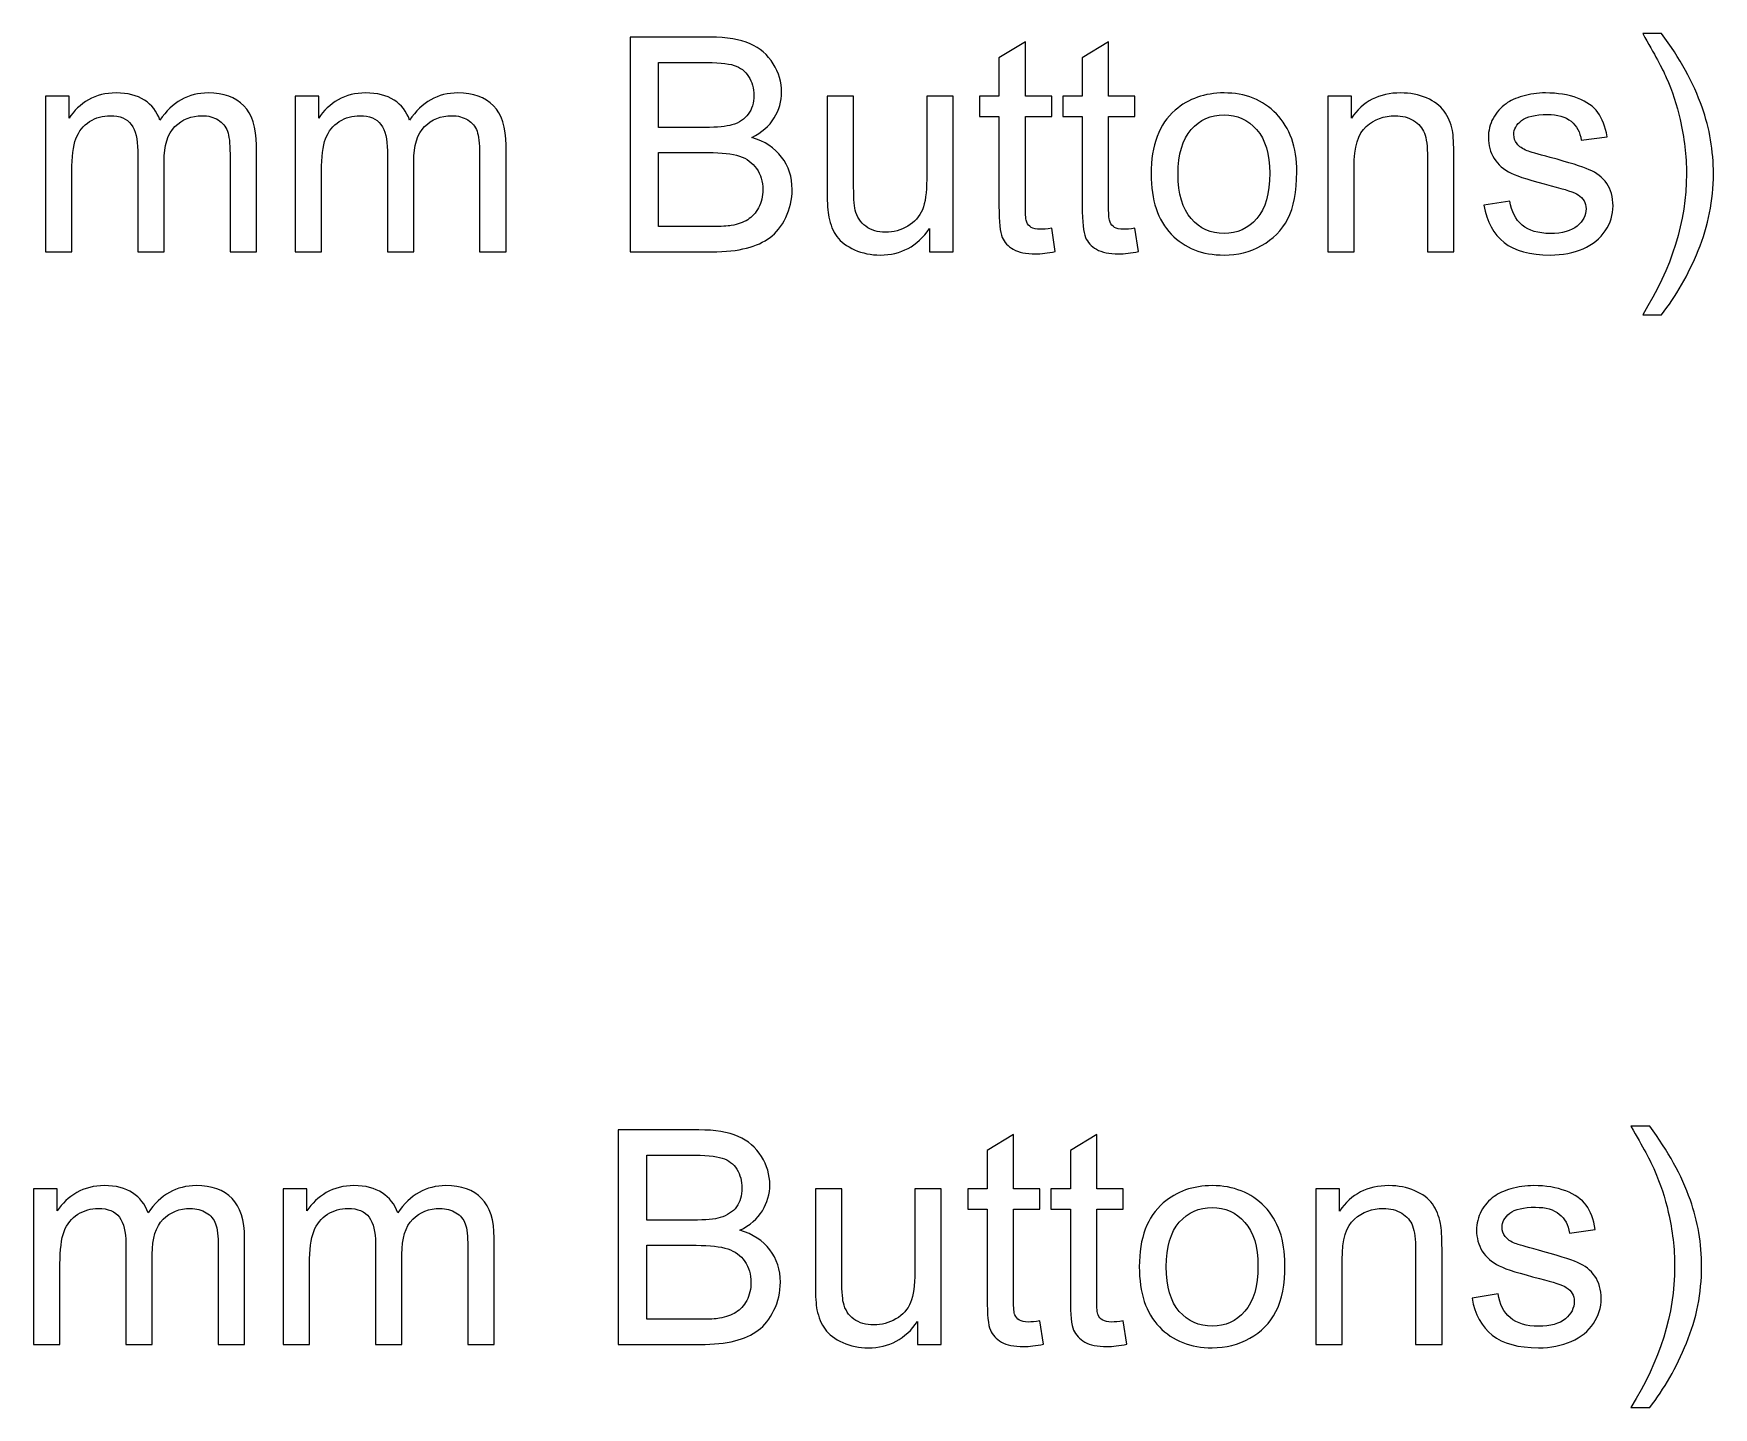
# Model space of a CAD drawing. Header units: millimetres. Extents: x 198 to 2265, y -986 to 144.
# Drawn here: x 720.3 to 862.7, y -301.2 to -184.7 of the extents above; entities that cross this region are included whole.
import ezdxf

# ---------------------------------------------------------------- set-up
doc = ezdxf.new("R2010")
doc.units = ezdxf.units.MM
doc.header["$MEASUREMENT"] = 0
doc.layers.add('Layer 1', color=7, linetype='Continuous')

msp = doc.modelspace()

# ---------------------------------------------------------------- linework, layer by layer
at = {"layer": 'Layer 1', "color": 250}
for points, knots in [([(770.8989, -203.2231), (770.8989, -203.2231), (770.8989, -185.0367), (770.8989, -185.0367), (770.8989, -185.0367), (777.723, -185.0367), (777.723, -185.0367), (779.1116, -185.0367), (780.2249, -185.2187), (781.0674, -185.587), (781.9056, -185.9553), (782.5617, -186.5226), (783.0359, -187.2888), (783.5142, -188.0508), (783.7513, -188.8509), (783.7513, -189.6891), (783.7513, -190.4638), (783.5396, -191.1962), (783.1205, -191.882), (782.7014, -192.5678), (782.0664, -193.1224), (781.2155, -193.5457), (782.3162, -193.8674), (783.1629, -194.4178), (783.7513, -195.1967), (784.344, -195.9714), (784.6403, -196.89), (784.6403, -197.9484), (784.6403, -198.8035), (784.4583, -199.5951), (784.0984, -200.3275), (783.7386, -201.0599), (783.2941, -201.6229), (782.7649, -202.0208), (782.2358, -202.4145), (781.5711, -202.7151), (780.7753, -202.9183), (779.9752, -203.1215), (778.9973, -203.2231), (777.8373, -203.2231), (777.8373, -203.2231), (770.8989, -203.2231), (770.8989, -203.2231)], [0, 0, 0, 0, 0.07142857, 0.07142857, 0.07142857, 0.14285714, 0.14285714, 0.14285714, 0.21428571, 0.21428571, 0.21428571, 0.28571429, 0.28571429, 0.28571429, 0.35714286, 0.35714286, 0.35714286, 0.42857143, 0.42857143, 0.42857143, 0.5, 0.5, 0.5, 0.57142857, 0.57142857, 0.57142857, 0.64285714, 0.64285714, 0.64285714, 0.71428571, 0.71428571, 0.71428571, 0.78571429, 0.78571429, 0.78571429, 0.85714286, 0.85714286, 0.85714286, 0.92857143, 0.92857143, 0.92857143, 1, 1, 1, 1]), ([(858.3299, -208.5571), (858.3299, -208.5571), (856.7297, -208.5571), (856.7297, -208.5571), (859.202, -204.5905), (860.4381, -200.6196), (860.4381, -196.6445), (860.4381, -195.0909), (860.2603, -193.5499), (859.9047, -192.0217), (859.6253, -190.7813), (859.2316, -189.5918), (858.7278, -188.4488), (858.4061, -187.7079), (857.7372, -186.4676), (856.7297, -184.7319), (856.7297, -184.7319), (858.3299, -184.7319), (858.3299, -184.7319), (859.8793, -186.8062), (861.0265, -188.889), (861.7716, -190.9803), (862.4066, -192.7795), (862.7241, -194.6633), (862.7241, -196.6318), (862.7241, -198.8628), (862.2965, -201.0218), (861.4414, -203.1046), (860.5905, -205.1874), (859.5533, -207.0035), (858.3299, -208.5571)], [0, 0, 0, 0, 0.1, 0.1, 0.1, 0.2, 0.2, 0.2, 0.3, 0.3, 0.3, 0.4, 0.4, 0.4, 0.5, 0.5, 0.5, 0.6, 0.6, 0.6, 0.7, 0.7, 0.7, 0.8, 0.8, 0.8, 0.9, 0.9, 0.9, 1, 1, 1, 1]), ([(806.6409, -201.2292), (806.6409, -201.2292), (806.9457, -203.2019), (806.9457, -203.2019), (806.3192, -203.3332), (805.7561, -203.4009), (805.2651, -203.4009), (804.4565, -203.4009), (803.83, -203.2739), (803.3812, -203.0157), (802.9367, -202.7574), (802.6235, -202.423), (802.4414, -202.0039), (802.2594, -201.5848), (802.1705, -200.7043), (802.1705, -199.3623), (802.1705, -199.3623), (802.1705, -191.7677), (802.1705, -191.7677), (802.1705, -191.7677), (800.5195, -191.7677), (800.5195, -191.7677), (800.5195, -191.7677), (800.5195, -190.0405), (800.5195, -190.0405), (800.5195, -190.0405), (802.1705, -190.0405), (802.1705, -190.0405), (802.1705, -190.0405), (802.1705, -186.7808), (802.1705, -186.7808), (802.1705, -186.7808), (804.4057, -185.4389), (804.4057, -185.4389), (804.4057, -185.4389), (804.4057, -190.0405), (804.4057, -190.0405), (804.4057, -190.0405), (806.6409, -190.0405), (806.6409, -190.0405), (806.6409, -190.0405), (806.6409, -191.7677), (806.6409, -191.7677), (806.6409, -191.7677), (804.4057, -191.7677), (804.4057, -191.7677), (804.4057, -191.7677), (804.4057, -199.4893), (804.4057, -199.4893), (804.4057, -200.1285), (804.4438, -200.5392), (804.5242, -200.7212), (804.6004, -200.9032), (804.7274, -201.0472), (804.9052, -201.1572), (805.083, -201.2631), (805.337, -201.3181), (805.6672, -201.3181), (805.9128, -201.3181), (806.2387, -201.2885), (806.6409, -201.2292)], [0, 0, 0, 0, 0.05, 0.05, 0.05, 0.1, 0.1, 0.1, 0.15, 0.15, 0.15, 0.2, 0.2, 0.2, 0.25, 0.25, 0.25, 0.3, 0.3, 0.3, 0.35, 0.35, 0.35, 0.4, 0.4, 0.4, 0.45, 0.45, 0.45, 0.5, 0.5, 0.5, 0.55, 0.55, 0.55, 0.6, 0.6, 0.6, 0.65, 0.65, 0.65, 0.7, 0.7, 0.7, 0.75, 0.75, 0.75, 0.8, 0.8, 0.8, 0.85, 0.85, 0.85, 0.9, 0.9, 0.9, 0.95, 0.95, 0.95, 1, 1, 1, 1]), ([(813.6979, -201.2292), (813.6979, -201.2292), (814.0027, -203.2019), (814.0027, -203.2019), (813.3762, -203.3332), (812.8131, -203.4009), (812.3221, -203.4009), (811.5135, -203.4009), (810.887, -203.2739), (810.4382, -203.0157), (809.9937, -202.7574), (809.6805, -202.423), (809.4984, -202.0039), (809.3164, -201.5848), (809.2275, -200.7043), (809.2275, -199.3623), (809.2275, -199.3623), (809.2275, -191.7677), (809.2275, -191.7677), (809.2275, -191.7677), (807.5765, -191.7677), (807.5765, -191.7677), (807.5765, -191.7677), (807.5765, -190.0405), (807.5765, -190.0405), (807.5765, -190.0405), (809.2275, -190.0405), (809.2275, -190.0405), (809.2275, -190.0405), (809.2275, -186.7808), (809.2275, -186.7808), (809.2275, -186.7808), (811.4627, -185.4389), (811.4627, -185.4389), (811.4627, -185.4389), (811.4627, -190.0405), (811.4627, -190.0405), (811.4627, -190.0405), (813.6979, -190.0405), (813.6979, -190.0405), (813.6979, -190.0405), (813.6979, -191.7677), (813.6979, -191.7677), (813.6979, -191.7677), (811.4627, -191.7677), (811.4627, -191.7677), (811.4627, -191.7677), (811.4627, -199.4893), (811.4627, -199.4893), (811.4627, -200.1285), (811.5008, -200.5392), (811.5812, -200.7212), (811.6574, -200.9032), (811.7844, -201.0472), (811.9622, -201.1572), (812.14, -201.2631), (812.394, -201.3181), (812.7242, -201.3181), (812.9698, -201.3181), (813.2957, -201.2885), (813.6979, -201.2292)], [0, 0, 0, 0, 0.05, 0.05, 0.05, 0.1, 0.1, 0.1, 0.15, 0.15, 0.15, 0.2, 0.2, 0.2, 0.25, 0.25, 0.25, 0.3, 0.3, 0.3, 0.35, 0.35, 0.35, 0.4, 0.4, 0.4, 0.45, 0.45, 0.45, 0.5, 0.5, 0.5, 0.55, 0.55, 0.55, 0.6, 0.6, 0.6, 0.65, 0.65, 0.65, 0.7, 0.7, 0.7, 0.75, 0.75, 0.75, 0.8, 0.8, 0.8, 0.85, 0.85, 0.85, 0.9, 0.9, 0.9, 0.95, 0.95, 0.95, 1, 1, 1, 1]), ([(773.3119, -192.6821), (773.3119, -192.6821), (777.2447, -192.6821), (777.2447, -192.6821), (778.3115, -192.6821), (779.0777, -192.6101), (779.5391, -192.4704), (780.153, -192.2884), (780.6144, -191.9836), (780.9234, -191.5603), (781.2325, -191.1369), (781.3891, -190.6078), (781.3891, -189.9685), (781.3891, -189.3632), (781.2452, -188.8298), (780.9531, -188.3726), (780.6652, -187.9111), (780.2503, -187.5936), (779.7127, -187.4243), (779.1751, -187.255), (778.2522, -187.1703), (776.9483, -187.1703), (776.9483, -187.1703), (773.3119, -187.1703), (773.3119, -187.1703), (773.3119, -187.1703), (773.3119, -192.6821), (773.3119, -192.6821)], [0, 0, 0, 0, 0.11111111, 0.11111111, 0.11111111, 0.22222222, 0.22222222, 0.22222222, 0.33333333, 0.33333333, 0.33333333, 0.44444444, 0.44444444, 0.44444444, 0.55555556, 0.55555556, 0.55555556, 0.66666667, 0.66666667, 0.66666667, 0.77777778, 0.77777778, 0.77777778, 0.88888889, 0.88888889, 0.88888889, 1, 1, 1, 1]), ([(721.3477, -203.2231), (721.3477, -203.2231), (721.3477, -190.0405), (721.3477, -190.0405), (721.3477, -190.0405), (723.3543, -190.0405), (723.3543, -190.0405), (723.3543, -190.0405), (723.3543, -191.9032), (723.3543, -191.9032), (723.7649, -191.2597), (724.3153, -190.739), (725.0011, -190.3495), (725.6869, -189.9558), (726.4658, -189.7611), (727.3421, -189.7611), (728.3158, -189.7611), (729.1159, -189.9643), (729.7382, -190.3665), (730.3605, -190.7729), (730.8007, -191.3359), (731.0547, -192.064), (732.1046, -190.5273), (733.4635, -189.7611), (735.1399, -189.7611), (736.4522, -189.7611), (737.464, -190.1209), (738.1667, -190.8448), (738.8737, -191.5687), (739.2293, -192.6821), (739.2293, -194.1849), (739.2293, -194.1849), (739.2293, -203.2231), (739.2293, -203.2231), (739.2293, -203.2231), (736.9941, -203.2231), (736.9941, -203.2231), (736.9941, -203.2231), (736.9941, -194.9258), (736.9941, -194.9258), (736.9941, -194.0368), (736.9179, -193.3933), (736.774, -192.9996), (736.63, -192.6059), (736.3676, -192.2926), (735.9823, -192.0513), (735.6013, -191.81), (735.1526, -191.6915), (734.6404, -191.6915), (733.709, -191.6915), (732.9386, -192.0005), (732.3247, -192.6144), (731.7109, -193.2324), (731.4061, -194.2188), (731.4061, -195.5735), (731.4061, -195.5735), (731.4061, -203.2231), (731.4061, -203.2231), (731.4061, -203.2231), (729.1709, -203.2231), (729.1709, -203.2231), (729.1709, -203.2231), (729.1709, -194.6675), (729.1709, -194.6675), (729.1709, -193.6769), (728.9889, -192.9319), (728.6248, -192.4366), (728.2607, -191.9413), (727.6638, -191.6915), (726.8383, -191.6915), (726.2118, -191.6915), (725.6318, -191.8566), (725.0984, -192.1868), (724.565, -192.517), (724.1798, -192.9996), (723.9385, -193.6388), (723.7014, -194.2738), (723.5829, -195.1925), (723.5829, -196.3905), (723.5829, -196.3905), (723.5829, -203.2231), (723.5829, -203.2231), (723.5829, -203.2231), (721.3477, -203.2231), (721.3477, -203.2231)], [0, 0, 0, 0, 0.03571429, 0.03571429, 0.03571429, 0.07142857, 0.07142857, 0.07142857, 0.10714286, 0.10714286, 0.10714286, 0.14285714, 0.14285714, 0.14285714, 0.17857143, 0.17857143, 0.17857143, 0.21428571, 0.21428571, 0.21428571, 0.25, 0.25, 0.25, 0.28571429, 0.28571429, 0.28571429, 0.32142857, 0.32142857, 0.32142857, 0.35714286, 0.35714286, 0.35714286, 0.39285714, 0.39285714, 0.39285714, 0.42857143, 0.42857143, 0.42857143, 0.46428571, 0.46428571, 0.46428571, 0.5, 0.5, 0.5, 0.53571429, 0.53571429, 0.53571429, 0.57142857, 0.57142857, 0.57142857, 0.60714286, 0.60714286, 0.60714286, 0.64285714, 0.64285714, 0.64285714, 0.67857143, 0.67857143, 0.67857143, 0.71428571, 0.71428571, 0.71428571, 0.75, 0.75, 0.75, 0.78571429, 0.78571429, 0.78571429, 0.82142857, 0.82142857, 0.82142857, 0.85714286, 0.85714286, 0.85714286, 0.89285714, 0.89285714, 0.89285714, 0.92857143, 0.92857143, 0.92857143, 0.96428571, 0.96428571, 0.96428571, 1, 1, 1, 1]), ([(742.5059, -203.2231), (742.5059, -203.2231), (742.5059, -190.0405), (742.5059, -190.0405), (742.5059, -190.0405), (744.5125, -190.0405), (744.5125, -190.0405), (744.5125, -190.0405), (744.5125, -191.9032), (744.5125, -191.9032), (744.9231, -191.2597), (745.4735, -190.739), (746.1593, -190.3495), (746.8451, -189.9558), (747.624, -189.7611), (748.5003, -189.7611), (749.474, -189.7611), (750.2741, -189.9643), (750.8964, -190.3665), (751.5187, -190.7729), (751.9589, -191.3359), (752.2129, -192.064), (753.2628, -190.5273), (754.6217, -189.7611), (756.2981, -189.7611), (757.6104, -189.7611), (758.6222, -190.1209), (759.3249, -190.8448), (760.0319, -191.5687), (760.3875, -192.6821), (760.3875, -194.1849), (760.3875, -194.1849), (760.3875, -203.2231), (760.3875, -203.2231), (760.3875, -203.2231), (758.1523, -203.2231), (758.1523, -203.2231), (758.1523, -203.2231), (758.1523, -194.9258), (758.1523, -194.9258), (758.1523, -194.0368), (758.0761, -193.3933), (757.9322, -192.9996), (757.7882, -192.6059), (757.5258, -192.2926), (757.1405, -192.0513), (756.7595, -191.81), (756.3108, -191.6915), (755.7986, -191.6915), (754.8672, -191.6915), (754.0968, -192.0005), (753.4829, -192.6144), (752.8691, -193.2324), (752.5643, -194.2188), (752.5643, -195.5735), (752.5643, -195.5735), (752.5643, -203.2231), (752.5643, -203.2231), (752.5643, -203.2231), (750.3291, -203.2231), (750.3291, -203.2231), (750.3291, -203.2231), (750.3291, -194.6675), (750.3291, -194.6675), (750.3291, -193.6769), (750.1471, -192.9319), (749.783, -192.4366), (749.4189, -191.9413), (748.822, -191.6915), (747.9965, -191.6915), (747.37, -191.6915), (746.79, -191.8566), (746.2566, -192.1868), (745.7232, -192.517), (745.338, -192.9996), (745.0967, -193.6388), (744.8596, -194.2738), (744.7411, -195.1925), (744.7411, -196.3905), (744.7411, -196.3905), (744.7411, -203.2231), (744.7411, -203.2231), (744.7411, -203.2231), (742.5059, -203.2231), (742.5059, -203.2231)], [0, 0, 0, 0, 0.03571429, 0.03571429, 0.03571429, 0.07142857, 0.07142857, 0.07142857, 0.10714286, 0.10714286, 0.10714286, 0.14285714, 0.14285714, 0.14285714, 0.17857143, 0.17857143, 0.17857143, 0.21428571, 0.21428571, 0.21428571, 0.25, 0.25, 0.25, 0.28571429, 0.28571429, 0.28571429, 0.32142857, 0.32142857, 0.32142857, 0.35714286, 0.35714286, 0.35714286, 0.39285714, 0.39285714, 0.39285714, 0.42857143, 0.42857143, 0.42857143, 0.46428571, 0.46428571, 0.46428571, 0.5, 0.5, 0.5, 0.53571429, 0.53571429, 0.53571429, 0.57142857, 0.57142857, 0.57142857, 0.60714286, 0.60714286, 0.60714286, 0.64285714, 0.64285714, 0.64285714, 0.67857143, 0.67857143, 0.67857143, 0.71428571, 0.71428571, 0.71428571, 0.75, 0.75, 0.75, 0.78571429, 0.78571429, 0.78571429, 0.82142857, 0.82142857, 0.82142857, 0.85714286, 0.85714286, 0.85714286, 0.89285714, 0.89285714, 0.89285714, 0.92857143, 0.92857143, 0.92857143, 0.96428571, 0.96428571, 0.96428571, 1, 1, 1, 1]), ([(796.2735, -203.2231), (796.2735, -203.2231), (796.2735, -201.2631), (796.2735, -201.2631), (795.249, -202.7574), (793.8605, -203.5025), (792.1037, -203.5025), (791.329, -203.5025), (790.6051, -203.3543), (789.932, -203.058), (789.2589, -202.7574), (788.7593, -202.3849), (788.4334, -201.9362), (788.1074, -201.4832), (787.8788, -200.9329), (787.7476, -200.2809), (787.6587, -199.8407), (787.6121, -199.1464), (787.6121, -198.1981), (787.6121, -198.1981), (787.6121, -190.0405), (787.6121, -190.0405), (787.6121, -190.0405), (789.8473, -190.0405), (789.8473, -190.0405), (789.8473, -190.0405), (789.8473, -197.3345), (789.8473, -197.3345), (789.8473, -198.4987), (789.8939, -199.2861), (789.9828, -199.6883), (790.1225, -200.2767), (790.4188, -200.7339), (790.876, -201.0683), (791.329, -201.4028), (791.8878, -201.5721), (792.5566, -201.5721), (793.2255, -201.5721), (793.852, -201.4028), (794.4362, -201.0599), (795.0204, -200.717), (795.4353, -200.2471), (795.6808, -199.6586), (795.9221, -199.0702), (796.0449, -198.2108), (796.0449, -197.089), (796.0449, -197.089), (796.0449, -190.0405), (796.0449, -190.0405), (796.0449, -190.0405), (798.2801, -190.0405), (798.2801, -190.0405), (798.2801, -190.0405), (798.2801, -203.2231), (798.2801, -203.2231), (798.2801, -203.2231), (796.2735, -203.2231), (796.2735, -203.2231)], [0, 0, 0, 0, 0.05263158, 0.05263158, 0.05263158, 0.10526316, 0.10526316, 0.10526316, 0.15789474, 0.15789474, 0.15789474, 0.21052632, 0.21052632, 0.21052632, 0.26315789, 0.26315789, 0.26315789, 0.31578947, 0.31578947, 0.31578947, 0.36842105, 0.36842105, 0.36842105, 0.42105263, 0.42105263, 0.42105263, 0.47368421, 0.47368421, 0.47368421, 0.52631579, 0.52631579, 0.52631579, 0.57894737, 0.57894737, 0.57894737, 0.63157895, 0.63157895, 0.63157895, 0.68421053, 0.68421053, 0.68421053, 0.73684211, 0.73684211, 0.73684211, 0.78947368, 0.78947368, 0.78947368, 0.84210526, 0.84210526, 0.84210526, 0.89473684, 0.89473684, 0.89473684, 0.94736842, 0.94736842, 0.94736842, 1, 1, 1, 1]), ([(815.0653, -196.6318), (815.0653, -194.1976), (815.7426, -192.3942), (817.1015, -191.2216), (818.2318, -190.2479), (819.6161, -189.7611), (821.246, -189.7611), (823.0536, -189.7611), (824.5353, -190.3538), (825.6867, -191.5391), (826.834, -192.7202), (827.4097, -194.3585), (827.4097, -196.4455), (827.4097, -198.1389), (827.1557, -199.4681), (826.6477, -200.4376), (826.1397, -201.407), (825.3989, -202.1605), (824.4252, -202.6982), (823.4558, -203.2358), (822.3932, -203.5025), (821.246, -203.5025), (819.4002, -203.5025), (817.9101, -202.9141), (816.7713, -201.733), (815.6326, -200.5519), (815.0653, -198.8501), (815.0653, -196.6318)], [0, 0, 0, 0, 0.11111111, 0.11111111, 0.11111111, 0.22222222, 0.22222222, 0.22222222, 0.33333333, 0.33333333, 0.33333333, 0.44444444, 0.44444444, 0.44444444, 0.55555556, 0.55555556, 0.55555556, 0.66666667, 0.66666667, 0.66666667, 0.77777778, 0.77777778, 0.77777778, 0.88888889, 0.88888889, 0.88888889, 1, 1, 1, 1]), ([(830.0301, -203.2231), (830.0301, -203.2231), (830.0301, -190.0405), (830.0301, -190.0405), (830.0301, -190.0405), (832.0367, -190.0405), (832.0367, -190.0405), (832.0367, -190.0405), (832.0367, -191.9116), (832.0367, -191.9116), (833.0019, -190.4765), (834.3989, -189.7611), (836.2235, -189.7611), (837.0193, -189.7611), (837.7475, -189.905), (838.4121, -190.1887), (839.0767, -190.4723), (839.5763, -190.8491), (839.9065, -191.3105), (840.2367, -191.7719), (840.4695, -192.3223), (840.6007, -192.9573), (840.6812, -193.3721), (840.7235, -194.096), (840.7235, -195.129), (840.7235, -195.129), (840.7235, -203.2231), (840.7235, -203.2231), (840.7235, -203.2231), (838.4883, -203.2231), (838.4883, -203.2231), (838.4883, -203.2231), (838.4883, -195.2136), (838.4883, -195.2136), (838.4883, -194.3035), (838.4036, -193.6219), (838.2301, -193.1732), (838.0565, -192.7244), (837.7475, -192.3646), (837.3072, -192.0937), (836.8669, -191.827), (836.3462, -191.6915), (835.7536, -191.6915), (834.8053, -191.6915), (833.9883, -191.9921), (833.2982, -192.5974), (832.6082, -193.1986), (832.2653, -194.3458), (832.2653, -196.0307), (832.2653, -196.0307), (832.2653, -203.2231), (832.2653, -203.2231), (832.2653, -203.2231), (830.0301, -203.2231), (830.0301, -203.2231)], [0, 0, 0, 0, 0.05555556, 0.05555556, 0.05555556, 0.11111111, 0.11111111, 0.11111111, 0.16666667, 0.16666667, 0.16666667, 0.22222222, 0.22222222, 0.22222222, 0.27777778, 0.27777778, 0.27777778, 0.33333333, 0.33333333, 0.33333333, 0.38888889, 0.38888889, 0.38888889, 0.44444444, 0.44444444, 0.44444444, 0.5, 0.5, 0.5, 0.55555556, 0.55555556, 0.55555556, 0.61111111, 0.61111111, 0.61111111, 0.66666667, 0.66666667, 0.66666667, 0.72222222, 0.72222222, 0.72222222, 0.77777778, 0.77777778, 0.77777778, 0.83333333, 0.83333333, 0.83333333, 0.88888889, 0.88888889, 0.88888889, 0.94444444, 0.94444444, 0.94444444, 1, 1, 1, 1]), ([(843.2677, -199.2861), (843.2677, -199.2861), (845.4775, -198.9305), (845.4775, -198.9305), (845.6003, -199.8153), (845.9474, -200.4926), (846.5147, -200.9667), (847.0819, -201.4366), (847.8778, -201.6737), (848.8938, -201.6737), (849.9225, -201.6737), (850.6845, -201.4663), (851.184, -201.0472), (851.6793, -200.6323), (851.9291, -200.1412), (851.9291, -199.5782), (851.9291, -199.0744), (851.7047, -198.6765), (851.2602, -198.3886), (850.947, -198.1897), (850.185, -197.9399), (848.9742, -197.6309), (847.3402, -197.2202), (846.2099, -196.8646), (845.5749, -196.5641), (844.9441, -196.2593), (844.4657, -195.8444), (844.1398, -195.311), (843.8138, -194.7818), (843.6487, -194.1934), (843.6487, -193.5499), (843.6487, -192.9615), (843.7842, -192.4196), (844.0509, -191.9201), (844.3218, -191.4206), (844.6859, -191.0057), (845.1473, -190.6755), (845.4944, -190.4215), (845.9686, -190.2056), (846.5655, -190.0278), (847.1666, -189.85), (847.8058, -189.7611), (848.4916, -189.7611), (849.5246, -189.7611), (850.4305, -189.9093), (851.2094, -190.2098), (851.9926, -190.5062), (852.5683, -190.9126), (852.9409, -191.4206), (853.3092, -191.9328), (853.5674, -192.6144), (853.7071, -193.4695), (853.7071, -193.4695), (851.5227, -193.7743), (851.5227, -193.7743), (851.4253, -193.0885), (851.1375, -192.5509), (850.6633, -192.1656), (850.1892, -191.7804), (849.5203, -191.5899), (848.6525, -191.5899), (847.6323, -191.5899), (846.8999, -191.7592), (846.4639, -192.0979), (846.0278, -192.4366), (845.8077, -192.8345), (845.8077, -193.2875), (845.8077, -193.5753), (845.8966, -193.8378), (846.0786, -194.0706), (846.2607, -194.3077), (846.5443, -194.5067), (846.9338, -194.6633), (847.1581, -194.748), (847.8101, -194.9385), (848.9023, -195.2348), (850.4771, -195.6539), (851.5777, -196.001), (852.2043, -196.2677), (852.8308, -196.5344), (853.3219, -196.9281), (853.6775, -197.4361), (854.0373, -197.9484), (854.2151, -198.5834), (854.2151, -199.3454), (854.2151, -200.0862), (853.9992, -200.7847), (853.5632, -201.4409), (853.1271, -202.097), (852.5006, -202.605), (851.6836, -202.9649), (850.8623, -203.3247), (849.9352, -203.5025), (848.9023, -203.5025), (847.192, -203.5025), (845.8839, -203.1469), (844.9864, -202.4399), (844.089, -201.7287), (843.5175, -200.6789), (843.2677, -199.2861)], [0, 0, 0, 0, 0.03030303, 0.03030303, 0.03030303, 0.06060606, 0.06060606, 0.06060606, 0.09090909, 0.09090909, 0.09090909, 0.12121212, 0.12121212, 0.12121212, 0.15151515, 0.15151515, 0.15151515, 0.18181818, 0.18181818, 0.18181818, 0.21212121, 0.21212121, 0.21212121, 0.24242424, 0.24242424, 0.24242424, 0.27272727, 0.27272727, 0.27272727, 0.3030303, 0.3030303, 0.3030303, 0.33333333, 0.33333333, 0.33333333, 0.36363636, 0.36363636, 0.36363636, 0.39393939, 0.39393939, 0.39393939, 0.42424242, 0.42424242, 0.42424242, 0.45454545, 0.45454545, 0.45454545, 0.48484848, 0.48484848, 0.48484848, 0.51515152, 0.51515152, 0.51515152, 0.54545455, 0.54545455, 0.54545455, 0.57575758, 0.57575758, 0.57575758, 0.60606061, 0.60606061, 0.60606061, 0.63636364, 0.63636364, 0.63636364, 0.66666667, 0.66666667, 0.66666667, 0.6969697, 0.6969697, 0.6969697, 0.72727273, 0.72727273, 0.72727273, 0.75757576, 0.75757576, 0.75757576, 0.78787879, 0.78787879, 0.78787879, 0.81818182, 0.81818182, 0.81818182, 0.84848485, 0.84848485, 0.84848485, 0.87878788, 0.87878788, 0.87878788, 0.90909091, 0.90909091, 0.90909091, 0.93939394, 0.93939394, 0.93939394, 0.96969697, 0.96969697, 0.96969697, 1, 1, 1, 1]), ([(817.3513, -196.636), (817.3513, -198.3209), (817.7196, -199.5824), (818.4562, -200.4164), (819.197, -201.2546), (820.1241, -201.6737), (821.246, -201.6737), (822.3551, -201.6737), (823.278, -201.2546), (824.0188, -200.4122), (824.7554, -199.5697), (825.1237, -198.287), (825.1237, -196.5641), (825.1237, -194.9385), (824.7512, -193.7066), (824.0103, -192.8726), (823.2695, -192.0344), (822.3466, -191.6153), (821.246, -191.6153), (820.1241, -191.6153), (819.197, -192.0302), (818.4562, -192.8641), (817.7196, -193.6981), (817.3513, -194.9554), (817.3513, -196.636)], [0, 0, 0, 0, 0.125, 0.125, 0.125, 0.25, 0.25, 0.25, 0.375, 0.375, 0.375, 0.5, 0.5, 0.5, 0.625, 0.625, 0.625, 0.75, 0.75, 0.75, 0.875, 0.875, 0.875, 1, 1, 1, 1]), ([(773.3119, -201.0895), (773.3119, -201.0895), (777.8416, -201.0895), (777.8416, -201.0895), (778.6205, -201.0895), (779.1666, -201.0599), (779.4841, -201.0006), (780.0344, -200.9032), (780.5001, -200.7381), (780.8726, -200.5053), (781.2452, -200.2725), (781.55, -199.9338), (781.7913, -199.4893), (782.0326, -199.0448), (782.1511, -198.5326), (782.1511, -197.9526), (782.1511, -197.271), (781.9775, -196.6826), (781.6262, -196.1788), (781.279, -195.6751), (780.7964, -195.3237), (780.1784, -195.1205), (779.5645, -194.9173), (778.6755, -194.8157), (777.5198, -194.8157), (777.5198, -194.8157), (773.3119, -194.8157), (773.3119, -194.8157), (773.3119, -194.8157), (773.3119, -201.0895), (773.3119, -201.0895)], [0, 0, 0, 0, 0.1, 0.1, 0.1, 0.2, 0.2, 0.2, 0.3, 0.3, 0.3, 0.4, 0.4, 0.4, 0.5, 0.5, 0.5, 0.6, 0.6, 0.6, 0.7, 0.7, 0.7, 0.8, 0.8, 0.8, 0.9, 0.9, 0.9, 1, 1, 1, 1]), ([(857.3282, -301.18), (857.3282, -301.18), (855.728, -301.18), (855.728, -301.18), (858.2003, -297.2134), (859.4364, -293.2425), (859.4364, -289.2674), (859.4364, -287.7138), (859.2586, -286.1728), (858.903, -284.6446), (858.6236, -283.4042), (858.2299, -282.2147), (857.7261, -281.0717), (857.4044, -280.3308), (856.7355, -279.0905), (855.728, -277.3548), (855.728, -277.3548), (857.3282, -277.3548), (857.3282, -277.3548), (858.8776, -279.4291), (860.0248, -281.5119), (860.7699, -283.6032), (861.4049, -285.4024), (861.7224, -287.2862), (861.7224, -289.2547), (861.7224, -291.4857), (861.2948, -293.6447), (860.4397, -295.7275), (859.5888, -297.8103), (858.5516, -299.6264), (857.3282, -301.18)], [0, 0, 0, 0, 0.1, 0.1, 0.1, 0.2, 0.2, 0.2, 0.3, 0.3, 0.3, 0.4, 0.4, 0.4, 0.5, 0.5, 0.5, 0.6, 0.6, 0.6, 0.7, 0.7, 0.7, 0.8, 0.8, 0.8, 0.9, 0.9, 0.9, 1, 1, 1, 1]), ([(769.8972, -295.846), (769.8972, -295.846), (769.8972, -277.6596), (769.8972, -277.6596), (769.8972, -277.6596), (776.7213, -277.6596), (776.7213, -277.6596), (778.1099, -277.6596), (779.2232, -277.8416), (780.0657, -278.2099), (780.9039, -278.5782), (781.56, -279.1455), (782.0342, -279.9117), (782.5125, -280.6737), (782.7496, -281.4738), (782.7496, -282.312), (782.7496, -283.0867), (782.5379, -283.8191), (782.1188, -284.5049), (781.6997, -285.1907), (781.0647, -285.7453), (780.2138, -286.1686), (781.3145, -286.4903), (782.1612, -287.0407), (782.7496, -287.8196), (783.3423, -288.5943), (783.6386, -289.5129), (783.6386, -290.5713), (783.6386, -291.4264), (783.4566, -292.218), (783.0967, -292.9504), (782.7369, -293.6828), (782.2924, -294.2458), (781.7632, -294.6437), (781.2341, -295.0374), (780.5694, -295.338), (779.7736, -295.5412), (778.9735, -295.7444), (777.9956, -295.846), (776.8356, -295.846), (776.8356, -295.846), (769.8972, -295.846), (769.8972, -295.846)], [0, 0, 0, 0, 0.07142857, 0.07142857, 0.07142857, 0.14285714, 0.14285714, 0.14285714, 0.21428571, 0.21428571, 0.21428571, 0.28571429, 0.28571429, 0.28571429, 0.35714286, 0.35714286, 0.35714286, 0.42857143, 0.42857143, 0.42857143, 0.5, 0.5, 0.5, 0.57142857, 0.57142857, 0.57142857, 0.64285714, 0.64285714, 0.64285714, 0.71428571, 0.71428571, 0.71428571, 0.78571429, 0.78571429, 0.78571429, 0.85714286, 0.85714286, 0.85714286, 0.92857143, 0.92857143, 0.92857143, 1, 1, 1, 1]), ([(805.6392, -293.8521), (805.6392, -293.8521), (805.944, -295.8248), (805.944, -295.8248), (805.3175, -295.9561), (804.7544, -296.0238), (804.2634, -296.0238), (803.4548, -296.0238), (802.8283, -295.8968), (802.3795, -295.6386), (801.935, -295.3803), (801.6218, -295.0459), (801.4397, -294.6268), (801.2577, -294.2077), (801.1688, -293.3272), (801.1688, -291.9852), (801.1688, -291.9852), (801.1688, -284.3906), (801.1688, -284.3906), (801.1688, -284.3906), (799.5178, -284.3906), (799.5178, -284.3906), (799.5178, -284.3906), (799.5178, -282.6634), (799.5178, -282.6634), (799.5178, -282.6634), (801.1688, -282.6634), (801.1688, -282.6634), (801.1688, -282.6634), (801.1688, -279.4037), (801.1688, -279.4037), (801.1688, -279.4037), (803.404, -278.0618), (803.404, -278.0618), (803.404, -278.0618), (803.404, -282.6634), (803.404, -282.6634), (803.404, -282.6634), (805.6392, -282.6634), (805.6392, -282.6634), (805.6392, -282.6634), (805.6392, -284.3906), (805.6392, -284.3906), (805.6392, -284.3906), (803.404, -284.3906), (803.404, -284.3906), (803.404, -284.3906), (803.404, -292.1122), (803.404, -292.1122), (803.404, -292.7514), (803.4421, -293.1621), (803.5225, -293.3441), (803.5987, -293.5261), (803.7257, -293.6701), (803.9035, -293.7801), (804.0813, -293.886), (804.3353, -293.941), (804.6655, -293.941), (804.9111, -293.941), (805.237, -293.9114), (805.6392, -293.8521)], [0, 0, 0, 0, 0.05, 0.05, 0.05, 0.1, 0.1, 0.1, 0.15, 0.15, 0.15, 0.2, 0.2, 0.2, 0.25, 0.25, 0.25, 0.3, 0.3, 0.3, 0.35, 0.35, 0.35, 0.4, 0.4, 0.4, 0.45, 0.45, 0.45, 0.5, 0.5, 0.5, 0.55, 0.55, 0.55, 0.6, 0.6, 0.6, 0.65, 0.65, 0.65, 0.7, 0.7, 0.7, 0.75, 0.75, 0.75, 0.8, 0.8, 0.8, 0.85, 0.85, 0.85, 0.9, 0.9, 0.9, 0.95, 0.95, 0.95, 1, 1, 1, 1]), ([(812.6962, -293.8521), (812.6962, -293.8521), (813.001, -295.8248), (813.001, -295.8248), (812.3745, -295.9561), (811.8114, -296.0238), (811.3204, -296.0238), (810.5118, -296.0238), (809.8853, -295.8968), (809.4365, -295.6386), (808.992, -295.3803), (808.6788, -295.0459), (808.4967, -294.6268), (808.3147, -294.2077), (808.2258, -293.3272), (808.2258, -291.9852), (808.2258, -291.9852), (808.2258, -284.3906), (808.2258, -284.3906), (808.2258, -284.3906), (806.5748, -284.3906), (806.5748, -284.3906), (806.5748, -284.3906), (806.5748, -282.6634), (806.5748, -282.6634), (806.5748, -282.6634), (808.2258, -282.6634), (808.2258, -282.6634), (808.2258, -282.6634), (808.2258, -279.4037), (808.2258, -279.4037), (808.2258, -279.4037), (810.461, -278.0618), (810.461, -278.0618), (810.461, -278.0618), (810.461, -282.6634), (810.461, -282.6634), (810.461, -282.6634), (812.6962, -282.6634), (812.6962, -282.6634), (812.6962, -282.6634), (812.6962, -284.3906), (812.6962, -284.3906), (812.6962, -284.3906), (810.461, -284.3906), (810.461, -284.3906), (810.461, -284.3906), (810.461, -292.1122), (810.461, -292.1122), (810.461, -292.7514), (810.4991, -293.1621), (810.5795, -293.3441), (810.6557, -293.5261), (810.7827, -293.6701), (810.9605, -293.7801), (811.1383, -293.886), (811.3923, -293.941), (811.7225, -293.941), (811.9681, -293.941), (812.294, -293.9114), (812.6962, -293.8521)], [0, 0, 0, 0, 0.05, 0.05, 0.05, 0.1, 0.1, 0.1, 0.15, 0.15, 0.15, 0.2, 0.2, 0.2, 0.25, 0.25, 0.25, 0.3, 0.3, 0.3, 0.35, 0.35, 0.35, 0.4, 0.4, 0.4, 0.45, 0.45, 0.45, 0.5, 0.5, 0.5, 0.55, 0.55, 0.55, 0.6, 0.6, 0.6, 0.65, 0.65, 0.65, 0.7, 0.7, 0.7, 0.75, 0.75, 0.75, 0.8, 0.8, 0.8, 0.85, 0.85, 0.85, 0.9, 0.9, 0.9, 0.95, 0.95, 0.95, 1, 1, 1, 1]), ([(772.3102, -285.305), (772.3102, -285.305), (776.243, -285.305), (776.243, -285.305), (777.3098, -285.305), (778.076, -285.233), (778.5374, -285.0933), (779.1513, -284.9113), (779.6127, -284.6065), (779.9217, -284.1832), (780.2308, -283.7598), (780.3874, -283.2307), (780.3874, -282.5914), (780.3874, -281.9861), (780.2435, -281.4527), (779.9514, -280.9955), (779.6635, -280.534), (779.2486, -280.2165), (778.711, -280.0472), (778.1734, -279.8779), (777.2505, -279.7932), (775.9466, -279.7932), (775.9466, -279.7932), (772.3102, -279.7932), (772.3102, -279.7932), (772.3102, -279.7932), (772.3102, -285.305), (772.3102, -285.305)], [0, 0, 0, 0, 0.11111111, 0.11111111, 0.11111111, 0.22222222, 0.22222222, 0.22222222, 0.33333333, 0.33333333, 0.33333333, 0.44444444, 0.44444444, 0.44444444, 0.55555556, 0.55555556, 0.55555556, 0.66666667, 0.66666667, 0.66666667, 0.77777778, 0.77777778, 0.77777778, 0.88888889, 0.88888889, 0.88888889, 1, 1, 1, 1]), ([(720.346, -295.846), (720.346, -295.846), (720.346, -282.6634), (720.346, -282.6634), (720.346, -282.6634), (722.3526, -282.6634), (722.3526, -282.6634), (722.3526, -282.6634), (722.3526, -284.5261), (722.3526, -284.5261), (722.7632, -283.8826), (723.3136, -283.3619), (723.9994, -282.9724), (724.6852, -282.5787), (725.4641, -282.384), (726.3404, -282.384), (727.3141, -282.384), (728.1142, -282.5872), (728.7365, -282.9894), (729.3588, -283.3958), (729.799, -283.9588), (730.053, -284.6869), (731.1029, -283.1502), (732.4618, -282.384), (734.1382, -282.384), (735.4505, -282.384), (736.4623, -282.7438), (737.165, -283.4677), (737.872, -284.1916), (738.2276, -285.305), (738.2276, -286.8078), (738.2276, -286.8078), (738.2276, -295.846), (738.2276, -295.846), (738.2276, -295.846), (735.9924, -295.846), (735.9924, -295.846), (735.9924, -295.846), (735.9924, -287.5487), (735.9924, -287.5487), (735.9924, -286.6597), (735.9162, -286.0162), (735.7723, -285.6225), (735.6283, -285.2288), (735.3659, -284.9155), (734.9806, -284.6742), (734.5996, -284.4329), (734.1509, -284.3144), (733.6387, -284.3144), (732.7073, -284.3144), (731.9369, -284.6234), (731.323, -285.2373), (730.7092, -285.8553), (730.4044, -286.8417), (730.4044, -288.1964), (730.4044, -288.1964), (730.4044, -295.846), (730.4044, -295.846), (730.4044, -295.846), (728.1692, -295.846), (728.1692, -295.846), (728.1692, -295.846), (728.1692, -287.2904), (728.1692, -287.2904), (728.1692, -286.2998), (727.9872, -285.5548), (727.6231, -285.0595), (727.259, -284.5642), (726.6621, -284.3144), (725.8366, -284.3144), (725.2101, -284.3144), (724.6301, -284.4795), (724.0967, -284.8097), (723.5633, -285.1399), (723.1781, -285.6225), (722.9368, -286.2617), (722.6997, -286.8967), (722.5812, -287.8154), (722.5812, -289.0134), (722.5812, -289.0134), (722.5812, -295.846), (722.5812, -295.846), (722.5812, -295.846), (720.346, -295.846), (720.346, -295.846)], [0, 0, 0, 0, 0.03571429, 0.03571429, 0.03571429, 0.07142857, 0.07142857, 0.07142857, 0.10714286, 0.10714286, 0.10714286, 0.14285714, 0.14285714, 0.14285714, 0.17857143, 0.17857143, 0.17857143, 0.21428571, 0.21428571, 0.21428571, 0.25, 0.25, 0.25, 0.28571429, 0.28571429, 0.28571429, 0.32142857, 0.32142857, 0.32142857, 0.35714286, 0.35714286, 0.35714286, 0.39285714, 0.39285714, 0.39285714, 0.42857143, 0.42857143, 0.42857143, 0.46428571, 0.46428571, 0.46428571, 0.5, 0.5, 0.5, 0.53571429, 0.53571429, 0.53571429, 0.57142857, 0.57142857, 0.57142857, 0.60714286, 0.60714286, 0.60714286, 0.64285714, 0.64285714, 0.64285714, 0.67857143, 0.67857143, 0.67857143, 0.71428571, 0.71428571, 0.71428571, 0.75, 0.75, 0.75, 0.78571429, 0.78571429, 0.78571429, 0.82142857, 0.82142857, 0.82142857, 0.85714286, 0.85714286, 0.85714286, 0.89285714, 0.89285714, 0.89285714, 0.92857143, 0.92857143, 0.92857143, 0.96428571, 0.96428571, 0.96428571, 1, 1, 1, 1]), ([(741.5042, -295.846), (741.5042, -295.846), (741.5042, -282.6634), (741.5042, -282.6634), (741.5042, -282.6634), (743.5108, -282.6634), (743.5108, -282.6634), (743.5108, -282.6634), (743.5108, -284.5261), (743.5108, -284.5261), (743.9214, -283.8826), (744.4718, -283.3619), (745.1576, -282.9724), (745.8434, -282.5787), (746.6223, -282.384), (747.4986, -282.384), (748.4723, -282.384), (749.2724, -282.5872), (749.8947, -282.9894), (750.517, -283.3958), (750.9572, -283.9588), (751.2112, -284.6869), (752.2611, -283.1502), (753.62, -282.384), (755.2964, -282.384), (756.6087, -282.384), (757.6205, -282.7438), (758.3232, -283.4677), (759.0302, -284.1916), (759.3858, -285.305), (759.3858, -286.8078), (759.3858, -286.8078), (759.3858, -295.846), (759.3858, -295.846), (759.3858, -295.846), (757.1506, -295.846), (757.1506, -295.846), (757.1506, -295.846), (757.1506, -287.5487), (757.1506, -287.5487), (757.1506, -286.6597), (757.0744, -286.0162), (756.9305, -285.6225), (756.7865, -285.2288), (756.5241, -284.9155), (756.1388, -284.6742), (755.7578, -284.4329), (755.3091, -284.3144), (754.7969, -284.3144), (753.8655, -284.3144), (753.0951, -284.6234), (752.4812, -285.2373), (751.8674, -285.8553), (751.5626, -286.8417), (751.5626, -288.1964), (751.5626, -288.1964), (751.5626, -295.846), (751.5626, -295.846), (751.5626, -295.846), (749.3274, -295.846), (749.3274, -295.846), (749.3274, -295.846), (749.3274, -287.2904), (749.3274, -287.2904), (749.3274, -286.2998), (749.1454, -285.5548), (748.7813, -285.0595), (748.4172, -284.5642), (747.8203, -284.3144), (746.9948, -284.3144), (746.3683, -284.3144), (745.7883, -284.4795), (745.2549, -284.8097), (744.7215, -285.1399), (744.3363, -285.6225), (744.095, -286.2617), (743.8579, -286.8967), (743.7394, -287.8154), (743.7394, -289.0134), (743.7394, -289.0134), (743.7394, -295.846), (743.7394, -295.846), (743.7394, -295.846), (741.5042, -295.846), (741.5042, -295.846)], [0, 0, 0, 0, 0.03571429, 0.03571429, 0.03571429, 0.07142857, 0.07142857, 0.07142857, 0.10714286, 0.10714286, 0.10714286, 0.14285714, 0.14285714, 0.14285714, 0.17857143, 0.17857143, 0.17857143, 0.21428571, 0.21428571, 0.21428571, 0.25, 0.25, 0.25, 0.28571429, 0.28571429, 0.28571429, 0.32142857, 0.32142857, 0.32142857, 0.35714286, 0.35714286, 0.35714286, 0.39285714, 0.39285714, 0.39285714, 0.42857143, 0.42857143, 0.42857143, 0.46428571, 0.46428571, 0.46428571, 0.5, 0.5, 0.5, 0.53571429, 0.53571429, 0.53571429, 0.57142857, 0.57142857, 0.57142857, 0.60714286, 0.60714286, 0.60714286, 0.64285714, 0.64285714, 0.64285714, 0.67857143, 0.67857143, 0.67857143, 0.71428571, 0.71428571, 0.71428571, 0.75, 0.75, 0.75, 0.78571429, 0.78571429, 0.78571429, 0.82142857, 0.82142857, 0.82142857, 0.85714286, 0.85714286, 0.85714286, 0.89285714, 0.89285714, 0.89285714, 0.92857143, 0.92857143, 0.92857143, 0.96428571, 0.96428571, 0.96428571, 1, 1, 1, 1]), ([(795.2718, -295.846), (795.2718, -295.846), (795.2718, -293.886), (795.2718, -293.886), (794.2473, -295.3803), (792.8588, -296.1254), (791.102, -296.1254), (790.3273, -296.1254), (789.6034, -295.9772), (788.9303, -295.6809), (788.2572, -295.3803), (787.7576, -295.0078), (787.4317, -294.5591), (787.1057, -294.1061), (786.8771, -293.5558), (786.7459, -292.9038), (786.657, -292.4636), (786.6104, -291.7693), (786.6104, -290.821), (786.6104, -290.821), (786.6104, -282.6634), (786.6104, -282.6634), (786.6104, -282.6634), (788.8456, -282.6634), (788.8456, -282.6634), (788.8456, -282.6634), (788.8456, -289.9574), (788.8456, -289.9574), (788.8456, -291.1216), (788.8922, -291.909), (788.9811, -292.3112), (789.1208, -292.8996), (789.4171, -293.3568), (789.8743, -293.6912), (790.3273, -294.0257), (790.8861, -294.195), (791.5549, -294.195), (792.2238, -294.195), (792.8503, -294.0257), (793.4345, -293.6828), (794.0187, -293.3399), (794.4336, -292.87), (794.6791, -292.2815), (794.9204, -291.6931), (795.0432, -290.8337), (795.0432, -289.7119), (795.0432, -289.7119), (795.0432, -282.6634), (795.0432, -282.6634), (795.0432, -282.6634), (797.2784, -282.6634), (797.2784, -282.6634), (797.2784, -282.6634), (797.2784, -295.846), (797.2784, -295.846), (797.2784, -295.846), (795.2718, -295.846), (795.2718, -295.846)], [0, 0, 0, 0, 0.05263158, 0.05263158, 0.05263158, 0.10526316, 0.10526316, 0.10526316, 0.15789474, 0.15789474, 0.15789474, 0.21052632, 0.21052632, 0.21052632, 0.26315789, 0.26315789, 0.26315789, 0.31578947, 0.31578947, 0.31578947, 0.36842105, 0.36842105, 0.36842105, 0.42105263, 0.42105263, 0.42105263, 0.47368421, 0.47368421, 0.47368421, 0.52631579, 0.52631579, 0.52631579, 0.57894737, 0.57894737, 0.57894737, 0.63157895, 0.63157895, 0.63157895, 0.68421053, 0.68421053, 0.68421053, 0.73684211, 0.73684211, 0.73684211, 0.78947368, 0.78947368, 0.78947368, 0.84210526, 0.84210526, 0.84210526, 0.89473684, 0.89473684, 0.89473684, 0.94736842, 0.94736842, 0.94736842, 1, 1, 1, 1]), ([(814.0636, -289.2547), (814.0636, -286.8205), (814.7409, -285.0171), (816.0998, -283.8445), (817.2301, -282.8708), (818.6144, -282.384), (820.2443, -282.384), (822.0519, -282.384), (823.5336, -282.9767), (824.685, -284.162), (825.8323, -285.3431), (826.408, -286.9814), (826.408, -289.0684), (826.408, -290.7618), (826.154, -292.091), (825.646, -293.0605), (825.138, -294.0299), (824.3972, -294.7834), (823.4235, -295.3211), (822.4541, -295.8587), (821.3915, -296.1254), (820.2443, -296.1254), (818.3985, -296.1254), (816.9084, -295.537), (815.7696, -294.3559), (814.6309, -293.1748), (814.0636, -291.473), (814.0636, -289.2547)], [0, 0, 0, 0, 0.11111111, 0.11111111, 0.11111111, 0.22222222, 0.22222222, 0.22222222, 0.33333333, 0.33333333, 0.33333333, 0.44444444, 0.44444444, 0.44444444, 0.55555556, 0.55555556, 0.55555556, 0.66666667, 0.66666667, 0.66666667, 0.77777778, 0.77777778, 0.77777778, 0.88888889, 0.88888889, 0.88888889, 1, 1, 1, 1]), ([(829.0284, -295.846), (829.0284, -295.846), (829.0284, -282.6634), (829.0284, -282.6634), (829.0284, -282.6634), (831.035, -282.6634), (831.035, -282.6634), (831.035, -282.6634), (831.035, -284.5345), (831.035, -284.5345), (832.0002, -283.0994), (833.3972, -282.384), (835.2218, -282.384), (836.0176, -282.384), (836.7458, -282.5279), (837.4104, -282.8116), (838.075, -283.0952), (838.5746, -283.472), (838.9048, -283.9334), (839.235, -284.3948), (839.4678, -284.9452), (839.599, -285.5802), (839.6795, -285.995), (839.7218, -286.7189), (839.7218, -287.7519), (839.7218, -287.7519), (839.7218, -295.846), (839.7218, -295.846), (839.7218, -295.846), (837.4866, -295.846), (837.4866, -295.846), (837.4866, -295.846), (837.4866, -287.8365), (837.4866, -287.8365), (837.4866, -286.9264), (837.4019, -286.2448), (837.2284, -285.7961), (837.0548, -285.3473), (836.7458, -284.9875), (836.3055, -284.7166), (835.8652, -284.4499), (835.3445, -284.3144), (834.7519, -284.3144), (833.8036, -284.3144), (832.9866, -284.615), (832.2965, -285.2203), (831.6065, -285.8215), (831.2636, -286.9687), (831.2636, -288.6536), (831.2636, -288.6536), (831.2636, -295.846), (831.2636, -295.846), (831.2636, -295.846), (829.0284, -295.846), (829.0284, -295.846)], [0, 0, 0, 0, 0.05555556, 0.05555556, 0.05555556, 0.11111111, 0.11111111, 0.11111111, 0.16666667, 0.16666667, 0.16666667, 0.22222222, 0.22222222, 0.22222222, 0.27777778, 0.27777778, 0.27777778, 0.33333333, 0.33333333, 0.33333333, 0.38888889, 0.38888889, 0.38888889, 0.44444444, 0.44444444, 0.44444444, 0.5, 0.5, 0.5, 0.55555556, 0.55555556, 0.55555556, 0.61111111, 0.61111111, 0.61111111, 0.66666667, 0.66666667, 0.66666667, 0.72222222, 0.72222222, 0.72222222, 0.77777778, 0.77777778, 0.77777778, 0.83333333, 0.83333333, 0.83333333, 0.88888889, 0.88888889, 0.88888889, 0.94444444, 0.94444444, 0.94444444, 1, 1, 1, 1]), ([(842.266, -291.909), (842.266, -291.909), (844.4758, -291.5534), (844.4758, -291.5534), (844.5986, -292.4382), (844.9457, -293.1155), (845.513, -293.5896), (846.0802, -294.0595), (846.8761, -294.2966), (847.8921, -294.2966), (848.9208, -294.2966), (849.6828, -294.0892), (850.1823, -293.6701), (850.6776, -293.2552), (850.9274, -292.7641), (850.9274, -292.2011), (850.9274, -291.6973), (850.703, -291.2994), (850.2585, -291.0115), (849.9453, -290.8126), (849.1833, -290.5628), (847.9725, -290.2538), (846.3385, -289.8431), (845.2082, -289.4875), (844.5732, -289.187), (843.9424, -288.8822), (843.464, -288.4673), (843.1381, -287.9339), (842.8121, -287.4047), (842.647, -286.8163), (842.647, -286.1728), (842.647, -285.5844), (842.7825, -285.0425), (843.0492, -284.543), (843.3201, -284.0435), (843.6842, -283.6286), (844.1456, -283.2984), (844.4927, -283.0444), (844.9669, -282.8285), (845.5638, -282.6507), (846.1649, -282.4729), (846.8041, -282.384), (847.4899, -282.384), (848.5229, -282.384), (849.4288, -282.5322), (850.2077, -282.8327), (850.9909, -283.1291), (851.5666, -283.5355), (851.9392, -284.0435), (852.3075, -284.5557), (852.5657, -285.2373), (852.7054, -286.0924), (852.7054, -286.0924), (850.521, -286.3972), (850.521, -286.3972), (850.4236, -285.7114), (850.1358, -285.1738), (849.6616, -284.7885), (849.1875, -284.4033), (848.5186, -284.2128), (847.6508, -284.2128), (846.6306, -284.2128), (845.8982, -284.3821), (845.4622, -284.7208), (845.0261, -285.0595), (844.806, -285.4574), (844.806, -285.9104), (844.806, -286.1982), (844.8949, -286.4607), (845.0769, -286.6935), (845.259, -286.9306), (845.5426, -287.1296), (845.9321, -287.2862), (846.1564, -287.3709), (846.8084, -287.5614), (847.9006, -287.8577), (849.4754, -288.2768), (850.576, -288.6239), (851.2026, -288.8906), (851.8291, -289.1573), (852.3202, -289.551), (852.6758, -290.059), (853.0356, -290.5713), (853.2134, -291.2063), (853.2134, -291.9683), (853.2134, -292.7091), (852.9975, -293.4076), (852.5615, -294.0638), (852.1254, -294.7199), (851.4989, -295.2279), (850.6819, -295.5878), (849.8606, -295.9476), (848.9335, -296.1254), (847.9006, -296.1254), (846.1903, -296.1254), (844.8822, -295.7698), (843.9847, -295.0628), (843.0873, -294.3516), (842.5158, -293.3018), (842.266, -291.909)], [0, 0, 0, 0, 0.03030303, 0.03030303, 0.03030303, 0.06060606, 0.06060606, 0.06060606, 0.09090909, 0.09090909, 0.09090909, 0.12121212, 0.12121212, 0.12121212, 0.15151515, 0.15151515, 0.15151515, 0.18181818, 0.18181818, 0.18181818, 0.21212121, 0.21212121, 0.21212121, 0.24242424, 0.24242424, 0.24242424, 0.27272727, 0.27272727, 0.27272727, 0.3030303, 0.3030303, 0.3030303, 0.33333333, 0.33333333, 0.33333333, 0.36363636, 0.36363636, 0.36363636, 0.39393939, 0.39393939, 0.39393939, 0.42424242, 0.42424242, 0.42424242, 0.45454545, 0.45454545, 0.45454545, 0.48484848, 0.48484848, 0.48484848, 0.51515152, 0.51515152, 0.51515152, 0.54545455, 0.54545455, 0.54545455, 0.57575758, 0.57575758, 0.57575758, 0.60606061, 0.60606061, 0.60606061, 0.63636364, 0.63636364, 0.63636364, 0.66666667, 0.66666667, 0.66666667, 0.6969697, 0.6969697, 0.6969697, 0.72727273, 0.72727273, 0.72727273, 0.75757576, 0.75757576, 0.75757576, 0.78787879, 0.78787879, 0.78787879, 0.81818182, 0.81818182, 0.81818182, 0.84848485, 0.84848485, 0.84848485, 0.87878788, 0.87878788, 0.87878788, 0.90909091, 0.90909091, 0.90909091, 0.93939394, 0.93939394, 0.93939394, 0.96969697, 0.96969697, 0.96969697, 1, 1, 1, 1]), ([(816.3496, -289.2589), (816.3496, -290.9438), (816.7179, -292.2053), (817.4545, -293.0393), (818.1953, -293.8775), (819.1224, -294.2966), (820.2443, -294.2966), (821.3534, -294.2966), (822.2763, -293.8775), (823.0171, -293.0351), (823.7537, -292.1926), (824.122, -290.9099), (824.122, -289.187), (824.122, -287.5614), (823.7495, -286.3295), (823.0086, -285.4955), (822.2678, -284.6573), (821.3449, -284.2382), (820.2443, -284.2382), (819.1224, -284.2382), (818.1953, -284.6531), (817.4545, -285.487), (816.7179, -286.321), (816.3496, -287.5783), (816.3496, -289.2589)], [0, 0, 0, 0, 0.125, 0.125, 0.125, 0.25, 0.25, 0.25, 0.375, 0.375, 0.375, 0.5, 0.5, 0.5, 0.625, 0.625, 0.625, 0.75, 0.75, 0.75, 0.875, 0.875, 0.875, 1, 1, 1, 1]), ([(772.3102, -293.7124), (772.3102, -293.7124), (776.8399, -293.7124), (776.8399, -293.7124), (777.6188, -293.7124), (778.1649, -293.6828), (778.4824, -293.6235), (779.0327, -293.5261), (779.4984, -293.361), (779.8709, -293.1282), (780.2435, -292.8954), (780.5483, -292.5567), (780.7896, -292.1122), (781.0309, -291.6677), (781.1494, -291.1555), (781.1494, -290.5755), (781.1494, -289.8939), (780.9758, -289.3055), (780.6245, -288.8017), (780.2773, -288.298), (779.7947, -287.9466), (779.1767, -287.7434), (778.5628, -287.5402), (777.6738, -287.4386), (776.5181, -287.4386), (776.5181, -287.4386), (772.3102, -287.4386), (772.3102, -287.4386), (772.3102, -287.4386), (772.3102, -293.7124), (772.3102, -293.7124)], [0, 0, 0, 0, 0.1, 0.1, 0.1, 0.2, 0.2, 0.2, 0.3, 0.3, 0.3, 0.4, 0.4, 0.4, 0.5, 0.5, 0.5, 0.6, 0.6, 0.6, 0.7, 0.7, 0.7, 0.8, 0.8, 0.8, 0.9, 0.9, 0.9, 1, 1, 1, 1])]:
    msp.add_open_spline(points, degree=3, knots=knots, dxfattribs=at)

doc.saveas('drawing.dxf')
